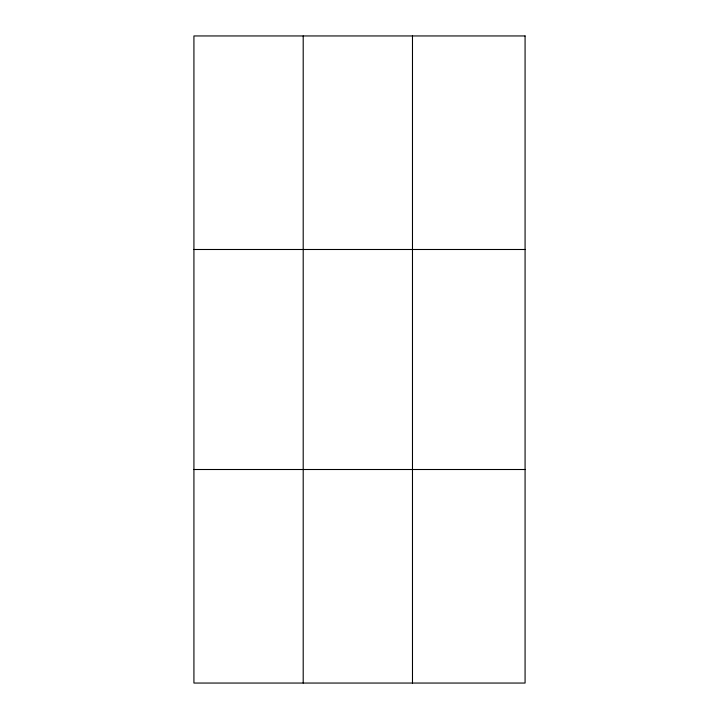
<?xml version="1.0" encoding="UTF-8"?>
<svg xmlns="http://www.w3.org/2000/svg" width="719" height="719" viewBox="0 0 719 719"><rect width="100%" height="100%" fill="white"/><g stroke="black" fill="none" stroke-linecap="round" stroke-linejoin="round"><path stroke-width="1.08" d="M303.202 35.95L303.202 683.05M412.481 35.95L412.481 683.05M193.923 249.493L525.077 249.493M193.923 469.507L525.077 469.507M525.077 35.95L525.077 683.05L193.923 683.05L193.923 35.95L525.077 35.95"/></g></svg>
